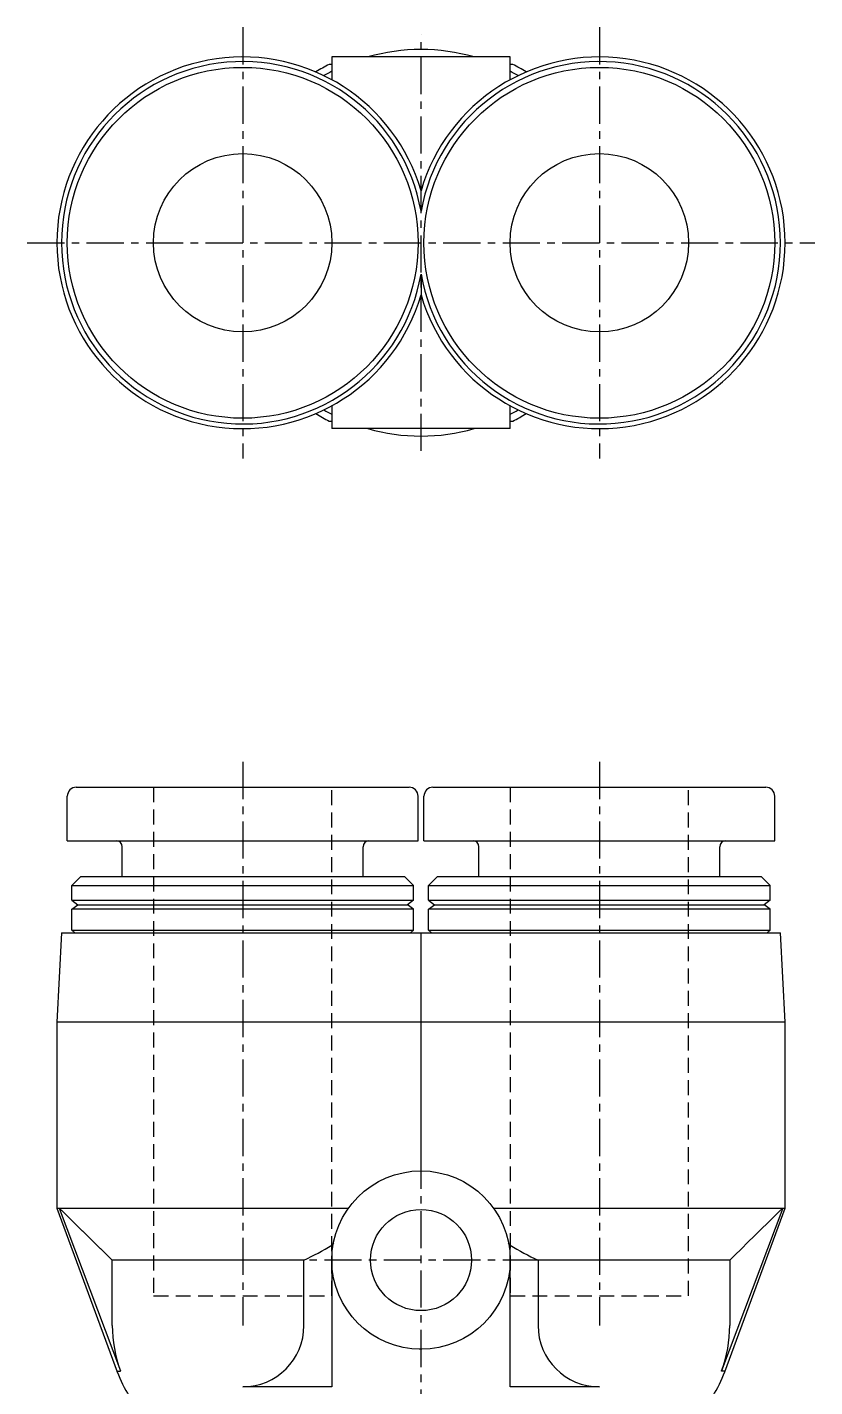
# Model space of a CAD drawing. Extents: x -4 to 101, y -20 to 69.
# Drawn here: x 22.92 to 49.42, y 23.42 to 69.14 of the extents above; entities that cross this region are included whole.
import ezdxf

# ---------------------------------------------------------------- set-up
doc = ezdxf.new("R2010")
doc.units = 0
doc.linetypes.add('CENTER', pattern=[2, 1.25, -0.25, 0.25, -0.25])
doc.linetypes.add('DASHED', pattern=[0.75, 0.5, -0.25])
doc.layers.get('0').update_dxf_attribs({"linetype": 'CONTINUOUS'})
doc.layers.add('CENTER', color=1, linetype='CENTER')

msp = doc.modelspace()

# ---------------------------------------------------------------- linework, layer by layer
at = {"color": 7, "linetype": 'CONTINUOUS'}
for p, q in [((39.169, 68.141), (33.169, 68.141)), ((33.169, 68.141), (33.169, 67.374)), ((39.169, 67.374), (39.169, 68.141)), ((33.169, 67.891), (33.076, 67.891)), ((39.261, 67.891), (39.169, 67.891)), ((36.169, 62.95), (36.169, 63.641)), ((36.169, 60.832), (36.169, 60.141)), ((33.169, 56.408), (33.169, 55.641)), ((39.169, 55.641), (39.169, 56.408)), ((33.076, 55.891), (33.169, 55.891)), ((39.169, 55.891), (39.261, 55.891)), ((39.169, 55.641), (33.169, 55.641)), ((24.569, 43.581), (35.769, 43.581)), ((36.569, 43.581), (47.769, 43.581)), ((24.269, 41.781), (24.269, 43.281)), ((36.069, 41.781), (36.069, 43.281)), ((36.269, 41.781), (36.269, 43.281)), ((48.069, 41.781), (48.069, 43.281)), ((24.269, 41.781), (36.069, 41.781)), ((36.269, 41.781), (48.069, 41.781)), ((26.119, 40.581), (26.119, 41.581)), ((34.219, 40.581), (34.219, 41.581)), ((38.119, 40.581), (38.119, 41.581)), ((46.219, 40.581), (46.219, 41.581)), ((24.419, 40.281), (24.719, 40.581)), ((24.419, 40.281), (35.919, 40.281)), ((24.419, 39.781), (24.419, 40.281)), ((24.719, 40.581), (35.619, 40.581)), ((35.919, 40.281), (35.619, 40.581)), ((35.919, 39.781), (35.919, 40.281)), ((36.419, 40.281), (36.719, 40.581)), ((36.419, 40.281), (47.919, 40.281)), ((36.419, 39.781), (36.419, 40.281)), ((36.719, 40.581), (47.619, 40.581)), ((47.919, 40.281), (47.619, 40.581)), ((47.919, 39.781), (47.919, 40.281)), ((24.419, 39.781), (35.919, 39.781)), ((24.419, 39.781), (24.619, 39.631)), ((35.919, 39.781), (35.719, 39.631)), ((36.419, 39.781), (47.919, 39.781)), ((36.419, 39.781), (36.619, 39.631)), ((47.919, 39.781), (47.719, 39.631)), ((24.419, 39.481), (24.619, 39.631)), ((35.919, 39.481), (24.419, 39.481)), ((24.419, 38.781), (24.419, 39.481)), ((24.619, 39.631), (35.719, 39.631)), ((35.919, 39.481), (35.719, 39.631)), ((35.919, 38.781), (35.919, 39.481)), ((36.419, 39.481), (36.619, 39.631)), ((47.919, 39.481), (36.419, 39.481)), ((36.419, 38.781), (36.419, 39.481)), ((36.619, 39.631), (47.719, 39.631)), ((47.919, 39.481), (47.719, 39.631)), ((47.919, 38.781), (47.919, 39.481)), ((24.076, 38.681), (23.919, 35.681)), ((24.076, 38.681), (48.262, 38.681)), ((24.419, 38.781), (35.919, 38.781)), ((24.519, 38.681), (24.419, 38.781)), ((35.819, 38.681), (35.919, 38.781)), ((36.169, 30.681), (36.169, 38.681)), ((36.419, 38.781), (47.919, 38.781)), ((36.519, 38.681), (36.419, 38.781)), ((47.819, 38.681), (47.919, 38.781)), ((48.419, 35.681), (48.262, 38.681)), ((48.419, 35.681), (23.919, 35.681)), ((23.919, 35.681), (23.919, 29.431)), ((48.419, 29.431), (48.419, 35.681)), ((23.919, 29.431), (25.946, 23.926)), ((23.919, 29.431), (33.732, 29.431)), ((23.999, 29.431), (26.056, 23.952)), ((38.605, 29.431), (48.419, 29.431)), ((48.338, 29.431), (46.281, 23.952)), ((46.392, 23.926), (48.419, 29.431)), ((33.222, 28.245), (33.169, 28.181)), ((33.169, 28.181), (33.169, 23.419)), ((39.169, 28.181), (39.115, 28.245)), ((39.169, 23.419), (39.169, 28.181)), ((25.781, 25.481), (25.781, 27.681)), ((32.23, 27.681), (25.781, 27.681)), ((32.23, 25.481), (32.23, 27.681)), ((40.107, 27.681), (40.107, 25.481)), ((46.556, 27.681), (40.107, 27.681)), ((46.556, 27.681), (46.556, 25.481)), ((33.169, 23.419), (30.169, 23.419)), ((42.169, 23.419), (39.169, 23.419))]:
    msp.add_line(p, q, dxfattribs=at)
at = {"color": 3, "linetype": 'DASHED'}
for p, q in [((27.169, 43.581), (27.169, 26.481)), ((33.169, 26.481), (33.169, 43.581)), ((39.169, 43.581), (39.169, 26.481)), ((45.169, 26.481), (45.169, 43.581)), ((39.169, 27.681), (39.168, 27.633)), ((27.169, 26.481), (33.169, 26.481)), ((39.169, 26.481), (45.169, 26.481))]:
    msp.add_line(p, q, dxfattribs=at)
at = {"color": 7}
for points in [[(23.999, 29.431, 0), (24.011, 29.42, 0), (24.022, 29.409, 0), (24.033, 29.398, 0), (24.044, 29.387, 0), (24.055, 29.376, 0), (24.066, 29.365, 0), (24.078, 29.354, 0), (24.089, 29.343, 0), (24.1, 29.332, 0), (24.111, 29.321, 0), (24.122, 29.31, 0), (24.133, 29.299, 0), (24.145, 29.288, 0), (24.156, 29.276, 0), (24.167, 29.265, 0), (24.178, 29.254, 0), (24.189, 29.243, 0), (24.201, 29.232, 0), (24.212, 29.221, 0), (24.223, 29.21, 0), (24.234, 29.199, 0), (24.245, 29.188, 0), (24.256, 29.177, 0), (24.268, 29.166, 0), (24.279, 29.155, 0), (24.29, 29.144, 0), (24.301, 29.133, 0), (24.312, 29.122, 0), (24.323, 29.111, 0), (24.335, 29.1, 0), (24.346, 29.089, 0), (24.357, 29.078, 0), (24.368, 29.067, 0), (24.38, 29.056, 0), (24.391, 29.045, 0), (24.402, 29.034, 0), (24.413, 29.023, 0), (24.424, 29.012, 0), (24.435, 29.001, 0), (24.447, 28.99, 0), (24.458, 28.979, 0), (24.469, 28.968, 0), (24.48, 28.957, 0), (24.491, 28.946, 0), (24.503, 28.935, 0), (24.514, 28.924, 0), (24.525, 28.913, 0), (24.536, 28.902, 0), (24.547, 28.891, 0), (24.558, 28.88, 0), (24.57, 28.869, 0), (24.581, 28.858, 0), (24.592, 28.846, 0), (24.603, 28.835, 0), (24.614, 28.824, 0), (24.626, 28.813, 0), (24.637, 28.802, 0), (24.648, 28.791, 0), (24.659, 28.78, 0), (24.671, 28.769, 0), (24.682, 28.758, 0), (24.693, 28.747, 0), (24.704, 28.736, 0), (24.715, 28.725, 0), (24.727, 28.714, 0), (24.738, 28.703, 0), (24.749, 28.692, 0), (24.76, 28.681, 0), (24.771, 28.67, 0), (24.782, 28.659, 0), (24.794, 28.648, 0), (24.805, 28.637, 0), (24.816, 28.626, 0), (24.827, 28.615, 0), (24.838, 28.604, 0), (24.85, 28.593, 0), (24.861, 28.582, 0), (24.872, 28.571, 0), (24.883, 28.56, 0), (24.895, 28.549, 0), (24.906, 28.538, 0), (24.917, 28.527, 0), (24.928, 28.516, 0), (24.939, 28.505, 0), (24.951, 28.494, 0), (24.962, 28.483, 0), (24.973, 28.472, 0), (24.984, 28.461, 0), (24.995, 28.45, 0), (25.007, 28.439, 0), (25.018, 28.428, 0), (25.029, 28.417, 0), (25.04, 28.406, 0), (25.052, 28.395, 0), (25.063, 28.384, 0), (25.074, 28.373, 0), (25.085, 28.362, 0), (25.096, 28.351, 0), (25.108, 28.34, 0), (25.119, 28.329, 0), (25.13, 28.318, 0), (25.141, 28.307, 0), (25.152, 28.296, 0), (25.164, 28.285, 0), (25.175, 28.274, 0), (25.186, 28.263, 0), (25.197, 28.252, 0), (25.209, 28.241, 0), (25.22, 28.23, 0), (25.231, 28.219, 0), (25.242, 28.208, 0), (25.253, 28.197, 0), (25.265, 28.186, 0), (25.276, 28.175, 0), (25.287, 28.164, 0), (25.298, 28.153, 0), (25.309, 28.142, 0), (25.321, 28.131, 0), (25.332, 28.12, 0), (25.343, 28.109, 0), (25.354, 28.098, 0), (25.366, 28.087, 0), (25.377, 28.076, 0), (25.388, 28.065, 0), (25.399, 28.054, 0), (25.411, 28.043, 0), (25.422, 28.032, 0), (25.433, 28.021, 0), (25.444, 28.01, 0), (25.456, 27.999, 0), (25.467, 27.988, 0), (25.478, 27.977, 0), (25.489, 27.966, 0), (25.5, 27.955, 0), (25.512, 27.945, 0), (25.523, 27.933, 0), (25.534, 27.922, 0), (25.545, 27.912, 0), (25.557, 27.901, 0), (25.568, 27.89, 0), (25.579, 27.879, 0), (25.59, 27.868, 0), (25.602, 27.857, 0), (25.613, 27.846, 0), (25.624, 27.835, 0), (25.635, 27.824, 0), (25.646, 27.813, 0), (25.658, 27.802, 0), (25.669, 27.791, 0), (25.68, 27.78, 0), (25.691, 27.769, 0), (25.703, 27.758, 0), (25.714, 27.747, 0), (25.725, 27.736, 0), (25.736, 27.725, 0), (25.748, 27.714, 0), (25.759, 27.703, 0), (25.77, 27.692, 0), (25.781, 27.681, 0)], [(25.946, 23.926, 0), (25.946, 23.926, 0), (25.946, 23.927, 0), (25.946, 23.927, 0), (25.946, 23.927, 0), (25.945, 23.927, 0), (25.945, 23.928, 0), (25.945, 23.928, 0), (25.945, 23.928, 0), (25.945, 23.929, 0), (25.945, 23.929, 0), (25.945, 23.929, 0), (25.945, 23.93, 0), (25.945, 23.93, 0), (25.945, 23.93, 0), (25.945, 23.931, 0), (25.945, 23.931, 0), (25.945, 23.931, 0), (25.945, 23.932, 0), (25.945, 23.932, 0), (25.945, 23.932, 0), (25.945, 23.933, 0), (25.945, 23.933, 0), (25.945, 23.933, 0), (25.945, 23.934, 0), (25.945, 23.934, 0), (25.946, 23.934, 0), (25.946, 23.935, 0), (25.946, 23.935, 0), (25.946, 23.935, 0), (25.946, 23.936, 0), (25.946, 23.936, 0), (25.946, 23.936, 0), (25.947, 23.936, 0), (25.947, 23.937, 0), (25.947, 23.937, 0), (25.947, 23.937, 0), (25.947, 23.937, 0), (25.947, 23.938, 0), (25.948, 23.938, 0), (25.948, 23.938, 0), (25.948, 23.938, 0), (25.948, 23.939, 0), (25.948, 23.939, 0), (25.949, 23.939, 0), (25.949, 23.939, 0), (25.949, 23.939, 0), (25.95, 23.94, 0), (25.95, 23.94, 0), (25.95, 23.94, 0), (25.95, 23.94, 0), (25.951, 23.94, 0), (25.951, 23.941, 0), (25.951, 23.941, 0), (25.951, 23.941, 0), (25.952, 23.941, 0), (25.952, 23.941, 0), (25.952, 23.941, 0), (25.953, 23.942, 0), (25.953, 23.942, 0), (25.953, 23.942, 0), (25.953, 23.942, 0), (25.954, 23.942, 0), (25.954, 23.942, 0), (25.954, 23.942, 0), (25.955, 23.942, 0), (25.955, 23.942, 0), (25.955, 23.943, 0), (25.956, 23.943, 0), (25.956, 23.943, 0), (25.956, 23.943, 0), (25.956, 23.943, 0), (25.957, 23.943, 0), (25.957, 23.943, 0), (25.957, 23.943, 0), (25.958, 23.944, 0), (25.958, 23.944, 0), (25.958, 23.944, 0), (25.959, 23.944, 0), (25.959, 23.944, 0), (25.959, 23.944, 0), (25.96, 23.944, 0), (25.96, 23.944, 0), (25.96, 23.944, 0), (25.961, 23.944, 0), (25.961, 23.944, 0), (25.961, 23.944, 0), (25.962, 23.945, 0), (25.962, 23.945, 0), (25.962, 23.945, 0), (25.962, 23.945, 0), (25.963, 23.945, 0), (25.963, 23.945, 0), (25.963, 23.945, 0), (25.964, 23.945, 0), (25.964, 23.945, 0), (25.964, 23.945, 0), (25.965, 23.945, 0), (25.965, 23.945, 0), (25.965, 23.945, 0), (25.966, 23.945, 0), (25.966, 23.945, 0), (25.966, 23.945, 0), (25.967, 23.945, 0), (25.967, 23.945, 0), (25.967, 23.945, 0), (25.968, 23.946, 0), (25.968, 23.946, 0), (25.968, 23.946, 0), (25.968, 23.946, 0), (25.969, 23.946, 0), (25.969, 23.946, 0), (25.969, 23.946, 0), (25.97, 23.946, 0), (25.97, 23.946, 0), (25.97, 23.946, 0), (25.971, 23.946, 0), (25.971, 23.946, 0), (25.971, 23.946, 0), (25.972, 23.946, 0), (25.972, 23.946, 0), (25.972, 23.946, 0), (25.973, 23.946, 0), (25.973, 23.946, 0), (25.973, 23.946, 0), (25.974, 23.946, 0), (25.974, 23.946, 0), (25.974, 23.946, 0), (25.975, 23.946, 0), (25.975, 23.946, 0), (25.975, 23.947, 0), (25.976, 23.947, 0), (25.976, 23.947, 0), (25.976, 23.947, 0), (25.977, 23.947, 0), (25.977, 23.947, 0), (25.977, 23.947, 0), (25.977, 23.947, 0), (25.978, 23.947, 0), (25.978, 23.947, 0), (25.978, 23.947, 0), (25.979, 23.947, 0), (25.979, 23.947, 0), (25.979, 23.947, 0), (25.98, 23.947, 0), (25.98, 23.947, 0), (25.98, 23.947, 0), (25.981, 23.947, 0), (25.981, 23.947, 0), (25.981, 23.947, 0), (25.982, 23.947, 0), (25.982, 23.947, 0), (25.982, 23.947, 0), (25.983, 23.947, 0), (25.983, 23.947, 0), (25.983, 23.947, 0), (25.984, 23.947, 0), (25.984, 23.947, 0), (25.984, 23.947, 0), (25.985, 23.947, 0), (25.985, 23.947, 0), (25.985, 23.947, 0), (25.985, 23.947, 0), (25.986, 23.947, 0), (25.986, 23.947, 0), (25.986, 23.947, 0), (25.987, 23.947, 0), (25.987, 23.947, 0), (25.987, 23.947, 0), (25.988, 23.947, 0), (25.988, 23.947, 0), (25.988, 23.947, 0), (25.989, 23.947, 0), (25.989, 23.947, 0), (25.989, 23.947, 0), (25.99, 23.947, 0), (25.99, 23.947, 0), (25.99, 23.947, 0), (25.991, 23.947, 0), (25.991, 23.947, 0), (25.991, 23.947, 0), (25.992, 23.947, 0), (25.992, 23.947, 0), (25.992, 23.947, 0), (25.993, 23.947, 0), (25.993, 23.947, 0), (25.993, 23.947, 0), (25.994, 23.947, 0), (25.994, 23.947, 0), (25.994, 23.947, 0), (25.994, 23.947, 0), (25.995, 23.947, 0), (25.995, 23.947, 0), (25.995, 23.947, 0), (25.996, 23.947, 0), (25.996, 23.947, 0), (25.996, 23.947, 0), (25.997, 23.947, 0), (25.997, 23.947, 0), (25.997, 23.947, 0), (25.998, 23.947, 0), (25.998, 23.947, 0), (25.998, 23.947, 0), (25.999, 23.947, 0), (25.999, 23.947, 0), (25.999, 23.947, 0), (26, 23.947, 0), (26, 23.947, 0), (26, 23.947, 0), (26.001, 23.947, 0), (26.001, 23.947, 0), (26.001, 23.947, 0), (26.002, 23.947, 0), (26.002, 23.947, 0), (26.002, 23.947, 0), (26.003, 23.947, 0), (26.003, 23.947, 0), (26.003, 23.947, 0), (26.003, 23.947, 0), (26.004, 23.947, 0), (26.004, 23.947, 0), (26.005, 23.947, 0), (26.005, 23.947, 0), (26.005, 23.947, 0), (26.006, 23.947, 0), (26.006, 23.947, 0), (26.006, 23.947, 0), (26.006, 23.947, 0), (26.007, 23.947, 0), (26.007, 23.947, 0), (26.007, 23.947, 0), (26.008, 23.947, 0), (26.008, 23.947, 0), (26.008, 23.947, 0), (26.009, 23.947, 0), (26.009, 23.947, 0), (26.009, 23.947, 0), (26.01, 23.947, 0), (26.01, 23.948, 0), (26.01, 23.948, 0), (26.011, 23.948, 0), (26.011, 23.948, 0), (26.011, 23.948, 0), (26.012, 23.948, 0), (26.012, 23.948, 0), (26.012, 23.948, 0), (26.013, 23.948, 0), (26.013, 23.948, 0), (26.013, 23.948, 0), (26.014, 23.948, 0), (26.014, 23.948, 0), (26.014, 23.948, 0), (26.015, 23.948, 0), (26.015, 23.948, 0), (26.015, 23.948, 0), (26.015, 23.948, 0), (26.016, 23.948, 0), (26.016, 23.948, 0), (26.016, 23.948, 0), (26.017, 23.948, 0), (26.017, 23.948, 0), (26.017, 23.948, 0), (26.018, 23.948, 0), (26.018, 23.948, 0), (26.018, 23.948, 0), (26.019, 23.948, 0), (26.019, 23.948, 0), (26.019, 23.948, 0), (26.02, 23.948, 0), (26.02, 23.948, 0), (26.02, 23.948, 0), (26.021, 23.948, 0), (26.021, 23.948, 0), (26.021, 23.948, 0), (26.022, 23.948, 0), (26.022, 23.948, 0), (26.022, 23.948, 0), (26.023, 23.948, 0), (26.023, 23.948, 0), (26.023, 23.948, 0), (26.023, 23.948, 0), (26.024, 23.948, 0), (26.024, 23.948, 0), (26.024, 23.948, 0), (26.025, 23.948, 0), (26.025, 23.948, 0), (26.026, 23.948, 0), (26.026, 23.948, 0), (26.026, 23.948, 0), (26.026, 23.948, 0), (26.027, 23.948, 0), (26.027, 23.948, 0), (26.027, 23.948, 0), (26.028, 23.948, 0), (26.028, 23.948, 0), (26.028, 23.948, 0), (26.029, 23.948, 0), (26.029, 23.948, 0), (26.029, 23.948, 0), (26.03, 23.948, 0), (26.03, 23.948, 0), (26.03, 23.948, 0), (26.031, 23.948, 0), (26.031, 23.948, 0), (26.031, 23.948, 0), (26.032, 23.948, 0), (26.032, 23.948, 0), (26.032, 23.948, 0), (26.032, 23.948, 0), (26.033, 23.948, 0), (26.033, 23.948, 0), (26.034, 23.948, 0), (26.034, 23.948, 0), (26.034, 23.948, 0), (26.035, 23.948, 0), (26.035, 23.948, 0), (26.035, 23.948, 0), (26.035, 23.948, 0), (26.036, 23.948, 0), (26.036, 23.948, 0), (26.036, 23.948, 0), (26.037, 23.949, 0), (26.037, 23.949, 0), (26.037, 23.949, 0), (26.038, 23.949, 0), (26.038, 23.949, 0), (26.038, 23.949, 0), (26.039, 23.949, 0), (26.039, 23.949, 0), (26.039, 23.949, 0), (26.04, 23.949, 0), (26.04, 23.949, 0), (26.04, 23.949, 0), (26.041, 23.949, 0), (26.041, 23.949, 0), (26.041, 23.949, 0), (26.041, 23.949, 0), (26.042, 23.949, 0), (26.042, 23.949, 0), (26.043, 23.949, 0), (26.043, 23.949, 0), (26.043, 23.949, 0), (26.043, 23.949, 0), (26.044, 23.949, 0), (26.044, 23.95, 0), (26.044, 23.95, 0), (26.045, 23.95, 0), (26.045, 23.95, 0), (26.045, 23.95, 0), (26.046, 23.95, 0), (26.046, 23.95, 0), (26.046, 23.95, 0), (26.047, 23.95, 0), (26.047, 23.95, 0), (26.047, 23.95, 0), (26.048, 23.95, 0), (26.048, 23.95, 0), (26.048, 23.95, 0), (26.049, 23.95, 0), (26.049, 23.95, 0), (26.049, 23.95, 0), (26.049, 23.95, 0), (26.05, 23.95, 0), (26.05, 23.951, 0), (26.05, 23.951, 0), (26.051, 23.951, 0), (26.051, 23.951, 0), (26.051, 23.951, 0), (26.052, 23.951, 0), (26.052, 23.951, 0), (26.052, 23.951, 0), (26.053, 23.951, 0), (26.053, 23.951, 0), (26.053, 23.951, 0), (26.054, 23.951, 0), (26.054, 23.951, 0), (26.054, 23.951, 0), (26.055, 23.951, 0), (26.055, 23.951, 0), (26.055, 23.951, 0), (26.055, 23.952, 0), (26.056, 23.952, 0), (26.056, 23.952, 0), (26.056, 23.952, 0)], [(46.392, 23.926, 0), (46.392, 23.926, 0), (46.392, 23.927, 0), (46.392, 23.927, 0), (46.392, 23.927, 0), (46.392, 23.927, 0), (46.392, 23.928, 0), (46.392, 23.928, 0), (46.392, 23.928, 0), (46.392, 23.929, 0), (46.392, 23.929, 0), (46.392, 23.929, 0), (46.392, 23.93, 0), (46.392, 23.93, 0), (46.392, 23.93, 0), (46.392, 23.931, 0), (46.392, 23.931, 0), (46.392, 23.931, 0), (46.392, 23.932, 0), (46.392, 23.932, 0), (46.392, 23.932, 0), (46.392, 23.933, 0), (46.392, 23.933, 0), (46.392, 23.933, 0), (46.392, 23.934, 0), (46.392, 23.934, 0), (46.392, 23.934, 0), (46.392, 23.935, 0), (46.392, 23.935, 0), (46.392, 23.935, 0), (46.392, 23.936, 0), (46.391, 23.936, 0), (46.391, 23.936, 0), (46.391, 23.936, 0), (46.391, 23.937, 0), (46.391, 23.937, 0), (46.391, 23.937, 0), (46.39, 23.937, 0), (46.39, 23.938, 0), (46.39, 23.938, 0), (46.39, 23.938, 0), (46.389, 23.938, 0), (46.389, 23.939, 0), (46.389, 23.939, 0), (46.389, 23.939, 0), (46.389, 23.939, 0), (46.388, 23.939, 0), (46.388, 23.94, 0), (46.388, 23.94, 0), (46.388, 23.94, 0), (46.387, 23.94, 0), (46.387, 23.94, 0), (46.387, 23.941, 0), (46.386, 23.941, 0), (46.386, 23.941, 0), (46.386, 23.941, 0), (46.386, 23.941, 0), (46.385, 23.941, 0), (46.385, 23.942, 0), (46.385, 23.942, 0), (46.384, 23.942, 0), (46.384, 23.942, 0), (46.384, 23.942, 0), (46.383, 23.942, 0), (46.383, 23.942, 0), (46.383, 23.942, 0), (46.383, 23.942, 0), (46.382, 23.943, 0), (46.382, 23.943, 0), (46.382, 23.943, 0), (46.381, 23.943, 0), (46.381, 23.943, 0), (46.381, 23.943, 0), (46.38, 23.943, 0), (46.38, 23.943, 0), (46.38, 23.944, 0), (46.38, 23.944, 0), (46.379, 23.944, 0), (46.379, 23.944, 0), (46.379, 23.944, 0), (46.378, 23.944, 0), (46.378, 23.944, 0), (46.378, 23.944, 0), (46.377, 23.944, 0), (46.377, 23.944, 0), (46.377, 23.944, 0), (46.376, 23.944, 0), (46.376, 23.945, 0), (46.376, 23.945, 0), (46.375, 23.945, 0), (46.375, 23.945, 0), (46.375, 23.945, 0), (46.374, 23.945, 0), (46.374, 23.945, 0), (46.374, 23.945, 0), (46.373, 23.945, 0), (46.373, 23.945, 0), (46.373, 23.945, 0), (46.373, 23.945, 0), (46.372, 23.945, 0), (46.372, 23.945, 0), (46.372, 23.945, 0), (46.371, 23.945, 0), (46.371, 23.945, 0), (46.371, 23.945, 0), (46.37, 23.945, 0), (46.37, 23.946, 0), (46.37, 23.946, 0), (46.369, 23.946, 0), (46.369, 23.946, 0), (46.369, 23.946, 0), (46.368, 23.946, 0), (46.368, 23.946, 0), (46.368, 23.946, 0), (46.367, 23.946, 0), (46.367, 23.946, 0), (46.367, 23.946, 0), (46.367, 23.946, 0), (46.366, 23.946, 0), (46.366, 23.946, 0), (46.365, 23.946, 0), (46.365, 23.946, 0), (46.365, 23.946, 0), (46.365, 23.946, 0), (46.364, 23.946, 0), (46.364, 23.946, 0), (46.364, 23.946, 0), (46.363, 23.946, 0), (46.363, 23.946, 0), (46.363, 23.946, 0), (46.362, 23.947, 0), (46.362, 23.947, 0), (46.362, 23.947, 0), (46.361, 23.947, 0), (46.361, 23.947, 0), (46.361, 23.947, 0), (46.36, 23.947, 0), (46.36, 23.947, 0), (46.36, 23.947, 0), (46.359, 23.947, 0), (46.359, 23.947, 0), (46.359, 23.947, 0), (46.358, 23.947, 0), (46.358, 23.947, 0), (46.358, 23.947, 0), (46.358, 23.947, 0), (46.357, 23.947, 0), (46.357, 23.947, 0), (46.356, 23.947, 0), (46.356, 23.947, 0), (46.356, 23.947, 0), (46.356, 23.947, 0), (46.355, 23.947, 0), (46.355, 23.947, 0), (46.355, 23.947, 0), (46.354, 23.947, 0), (46.354, 23.947, 0), (46.354, 23.947, 0), (46.353, 23.947, 0), (46.353, 23.947, 0), (46.353, 23.947, 0), (46.352, 23.947, 0), (46.352, 23.947, 0), (46.352, 23.947, 0), (46.351, 23.947, 0), (46.351, 23.947, 0), (46.351, 23.947, 0), (46.35, 23.947, 0), (46.35, 23.947, 0), (46.35, 23.947, 0), (46.349, 23.947, 0), (46.349, 23.947, 0), (46.349, 23.947, 0), (46.349, 23.947, 0), (46.348, 23.947, 0), (46.348, 23.947, 0), (46.347, 23.947, 0), (46.347, 23.947, 0), (46.347, 23.947, 0), (46.347, 23.947, 0), (46.346, 23.947, 0), (46.346, 23.947, 0), (46.346, 23.947, 0), (46.345, 23.947, 0), (46.345, 23.947, 0), (46.345, 23.947, 0), (46.344, 23.947, 0), (46.344, 23.947, 0), (46.344, 23.947, 0), (46.343, 23.947, 0), (46.343, 23.947, 0), (46.343, 23.947, 0), (46.342, 23.947, 0), (46.342, 23.947, 0), (46.342, 23.947, 0), (46.341, 23.947, 0), (46.341, 23.947, 0), (46.341, 23.947, 0), (46.34, 23.947, 0), (46.34, 23.947, 0), (46.34, 23.947, 0), (46.34, 23.947, 0), (46.339, 23.947, 0), (46.339, 23.947, 0), (46.339, 23.947, 0), (46.338, 23.947, 0), (46.338, 23.947, 0), (46.338, 23.947, 0), (46.337, 23.947, 0), (46.337, 23.947, 0), (46.337, 23.947, 0), (46.336, 23.947, 0), (46.336, 23.947, 0), (46.336, 23.947, 0), (46.335, 23.947, 0), (46.335, 23.947, 0), (46.335, 23.947, 0), (46.334, 23.947, 0), (46.334, 23.947, 0), (46.334, 23.947, 0), (46.333, 23.947, 0), (46.333, 23.947, 0), (46.333, 23.947, 0), (46.332, 23.947, 0), (46.332, 23.947, 0), (46.332, 23.947, 0), (46.331, 23.947, 0), (46.331, 23.947, 0), (46.331, 23.947, 0), (46.331, 23.947, 0), (46.33, 23.947, 0), (46.33, 23.947, 0), (46.33, 23.947, 0), (46.329, 23.947, 0), (46.329, 23.947, 0), (46.328, 23.947, 0), (46.328, 23.947, 0), (46.328, 23.947, 0), (46.328, 23.948, 0), (46.327, 23.948, 0), (46.327, 23.948, 0), (46.327, 23.948, 0), (46.326, 23.948, 0), (46.326, 23.948, 0), (46.326, 23.948, 0), (46.325, 23.948, 0), (46.325, 23.948, 0), (46.325, 23.948, 0), (46.324, 23.948, 0), (46.324, 23.948, 0), (46.324, 23.948, 0), (46.323, 23.948, 0), (46.323, 23.948, 0), (46.323, 23.948, 0), (46.322, 23.948, 0), (46.322, 23.948, 0), (46.322, 23.948, 0), (46.321, 23.948, 0), (46.321, 23.948, 0), (46.321, 23.948, 0), (46.321, 23.948, 0), (46.32, 23.948, 0), (46.32, 23.948, 0), (46.319, 23.948, 0), (46.319, 23.948, 0), (46.319, 23.948, 0), (46.319, 23.948, 0), (46.318, 23.948, 0), (46.318, 23.948, 0), (46.318, 23.948, 0), (46.317, 23.948, 0), (46.317, 23.948, 0), (46.317, 23.948, 0), (46.316, 23.948, 0), (46.316, 23.948, 0), (46.316, 23.948, 0), (46.315, 23.948, 0), (46.315, 23.948, 0), (46.315, 23.948, 0), (46.314, 23.948, 0), (46.314, 23.948, 0), (46.314, 23.948, 0), (46.313, 23.948, 0), (46.313, 23.948, 0), (46.313, 23.948, 0), (46.312, 23.948, 0), (46.312, 23.948, 0), (46.312, 23.948, 0), (46.311, 23.948, 0), (46.311, 23.948, 0), (46.311, 23.948, 0), (46.31, 23.948, 0), (46.31, 23.948, 0), (46.31, 23.948, 0), (46.309, 23.948, 0), (46.309, 23.948, 0), (46.309, 23.948, 0), (46.309, 23.948, 0), (46.308, 23.948, 0), (46.308, 23.948, 0), (46.308, 23.948, 0), (46.307, 23.948, 0), (46.307, 23.948, 0), (46.307, 23.948, 0), (46.306, 23.948, 0), (46.306, 23.948, 0), (46.306, 23.948, 0), (46.305, 23.948, 0), (46.305, 23.948, 0), (46.305, 23.948, 0), (46.304, 23.948, 0), (46.304, 23.948, 0), (46.304, 23.948, 0), (46.303, 23.948, 0), (46.303, 23.948, 0), (46.303, 23.948, 0), (46.302, 23.948, 0), (46.302, 23.948, 0), (46.302, 23.948, 0), (46.301, 23.948, 0), (46.301, 23.948, 0), (46.301, 23.949, 0), (46.3, 23.949, 0), (46.3, 23.949, 0), (46.3, 23.949, 0), (46.3, 23.949, 0), (46.299, 23.949, 0), (46.299, 23.949, 0), (46.299, 23.949, 0), (46.298, 23.949, 0), (46.298, 23.949, 0), (46.298, 23.949, 0), (46.297, 23.949, 0), (46.297, 23.949, 0), (46.297, 23.949, 0), (46.296, 23.949, 0), (46.296, 23.949, 0), (46.296, 23.949, 0), (46.295, 23.949, 0), (46.295, 23.949, 0), (46.295, 23.949, 0), (46.294, 23.949, 0), (46.294, 23.949, 0), (46.294, 23.949, 0), (46.294, 23.95, 0), (46.293, 23.95, 0), (46.293, 23.95, 0), (46.292, 23.95, 0), (46.292, 23.95, 0), (46.292, 23.95, 0), (46.292, 23.95, 0), (46.291, 23.95, 0), (46.291, 23.95, 0), (46.291, 23.95, 0), (46.29, 23.95, 0), (46.29, 23.95, 0), (46.29, 23.95, 0), (46.289, 23.95, 0), (46.289, 23.95, 0), (46.289, 23.95, 0), (46.288, 23.95, 0), (46.288, 23.95, 0), (46.288, 23.95, 0), (46.287, 23.951, 0), (46.287, 23.951, 0), (46.287, 23.951, 0), (46.286, 23.951, 0), (46.286, 23.951, 0), (46.286, 23.951, 0), (46.285, 23.951, 0), (46.285, 23.951, 0), (46.285, 23.951, 0), (46.285, 23.951, 0), (46.284, 23.951, 0), (46.284, 23.951, 0), (46.284, 23.951, 0), (46.283, 23.951, 0), (46.283, 23.951, 0), (46.283, 23.951, 0), (46.282, 23.951, 0), (46.282, 23.952, 0), (46.282, 23.952, 0), (46.281, 23.952, 0), (46.281, 23.952, 0)]]:
    msp.add_polyline3d(points, dxfattribs=at)
at = {"color": 3}
for points in [[(33.171, 27.569, 0), (33.171, 27.57, 0), (33.171, 27.571, 0), (33.171, 27.572, 0), (33.171, 27.572, 0), (33.171, 27.573, 0), (33.171, 27.574, 0), (33.171, 27.574, 0), (33.171, 27.575, 0), (33.171, 27.576, 0), (33.171, 27.576, 0), (33.171, 27.577, 0), (33.17, 27.578, 0), (33.17, 27.578, 0), (33.17, 27.579, 0), (33.17, 27.58, 0), (33.17, 27.581, 0), (33.17, 27.581, 0), (33.17, 27.582, 0), (33.17, 27.583, 0), (33.17, 27.583, 0), (33.17, 27.584, 0), (33.17, 27.585, 0), (33.17, 27.585, 0), (33.17, 27.586, 0), (33.17, 27.587, 0), (33.17, 27.588, 0), (33.17, 27.588, 0), (33.17, 27.589, 0), (33.17, 27.59, 0), (33.17, 27.59, 0), (33.17, 27.591, 0), (33.17, 27.592, 0), (33.17, 27.593, 0), (33.17, 27.593, 0), (33.17, 27.594, 0), (33.17, 27.595, 0), (33.17, 27.595, 0), (33.17, 27.596, 0), (33.17, 27.597, 0), (33.17, 27.597, 0), (33.17, 27.598, 0), (33.17, 27.599, 0), (33.17, 27.6, 0), (33.17, 27.6, 0), (33.17, 27.601, 0), (33.17, 27.602, 0), (33.17, 27.602, 0), (33.17, 27.603, 0), (33.17, 27.604, 0), (33.17, 27.605, 0), (33.17, 27.605, 0), (33.17, 27.606, 0), (33.17, 27.607, 0), (33.17, 27.607, 0), (33.17, 27.608, 0), (33.17, 27.609, 0), (33.17, 27.609, 0), (33.17, 27.61, 0), (33.17, 27.611, 0), (33.17, 27.611, 0), (33.17, 27.612, 0), (33.169, 27.613, 0), (33.169, 27.614, 0), (33.169, 27.614, 0), (33.169, 27.615, 0), (33.169, 27.616, 0), (33.169, 27.616, 0), (33.169, 27.617, 0), (33.169, 27.618, 0), (33.169, 27.619, 0), (33.169, 27.619, 0), (33.169, 27.62, 0), (33.169, 27.621, 0), (33.169, 27.621, 0), (33.169, 27.622, 0), (33.169, 27.623, 0), (33.169, 27.623, 0), (33.169, 27.624, 0), (33.169, 27.625, 0), (33.169, 27.625, 0), (33.169, 27.626, 0), (33.169, 27.627, 0), (33.169, 27.628, 0), (33.169, 27.628, 0), (33.169, 27.629, 0), (33.169, 27.63, 0), (33.169, 27.63, 0), (33.169, 27.631, 0), (33.169, 27.632, 0), (33.169, 27.633, 0), (33.169, 27.633, 0), (33.169, 27.634, 0), (33.169, 27.635, 0), (33.169, 27.635, 0), (33.169, 27.636, 0), (33.169, 27.637, 0), (33.169, 27.637, 0), (33.169, 27.638, 0), (33.169, 27.639, 0), (33.169, 27.64, 0), (33.169, 27.64, 0), (33.169, 27.641, 0), (33.169, 27.642, 0), (33.169, 27.642, 0), (33.169, 27.643, 0), (33.169, 27.644, 0), (33.169, 27.645, 0), (33.169, 27.645, 0), (33.169, 27.646, 0), (33.169, 27.647, 0), (33.169, 27.647, 0), (33.169, 27.648, 0), (33.169, 27.649, 0), (33.169, 27.649, 0), (33.169, 27.65, 0), (33.169, 27.651, 0), (33.169, 27.651, 0), (33.169, 27.652, 0), (33.169, 27.653, 0), (33.169, 27.654, 0), (33.169, 27.654, 0), (33.169, 27.655, 0), (33.169, 27.656, 0), (33.169, 27.656, 0), (33.169, 27.657, 0), (33.169, 27.658, 0), (33.169, 27.659, 0), (33.169, 27.659, 0), (33.169, 27.66, 0), (33.169, 27.661, 0), (33.169, 27.661, 0), (33.169, 27.662, 0), (33.169, 27.663, 0), (33.169, 27.663, 0), (33.169, 27.664, 0), (33.169, 27.665, 0), (33.169, 27.666, 0), (33.169, 27.666, 0), (33.169, 27.667, 0), (33.169, 27.668, 0), (33.169, 27.668, 0), (33.169, 27.669, 0), (33.169, 27.67, 0), (33.169, 27.671, 0), (33.169, 27.671, 0), (33.169, 27.672, 0), (33.169, 27.673, 0), (33.169, 27.673, 0), (33.169, 27.674, 0), (33.169, 27.675, 0), (33.169, 27.675, 0), (33.169, 27.676, 0), (33.169, 27.677, 0), (33.169, 27.677, 0), (33.169, 27.678, 0), (33.169, 27.679, 0), (33.169, 27.68, 0), (33.169, 27.68, 0), (33.169, 27.681, 0)], [(36.192, 24.681, 0), (36.191, 24.681, 0), (36.191, 24.681, 0), (36.19, 24.681, 0), (36.19, 24.681, 0), (36.189, 24.681, 0), (36.189, 24.681, 0), (36.188, 24.681, 0), (36.188, 24.681, 0), (36.187, 24.681, 0), (36.187, 24.681, 0), (36.186, 24.681, 0), (36.185, 24.681, 0), (36.185, 24.681, 0), (36.184, 24.681, 0), (36.184, 24.681, 0), (36.183, 24.681, 0), (36.183, 24.681, 0), (36.182, 24.681, 0), (36.182, 24.681, 0), (36.181, 24.681, 0), (36.181, 24.681, 0), (36.18, 24.681, 0), (36.18, 24.681, 0), (36.179, 24.681, 0), (36.179, 24.681, 0), (36.178, 24.681, 0), (36.178, 24.681, 0), (36.177, 24.681, 0), (36.176, 24.681, 0), (36.176, 24.681, 0), (36.175, 24.681, 0), (36.175, 24.681, 0), (36.174, 24.681, 0), (36.174, 24.681, 0), (36.173, 24.681, 0), (36.173, 24.681, 0), (36.172, 24.681, 0), (36.172, 24.681, 0), (36.171, 24.681, 0), (36.171, 24.681, 0), (36.17, 24.681, 0), (36.17, 24.681, 0), (36.169, 24.681, 0), (36.169, 24.681, 0), (36.168, 24.681, 0), (36.167, 24.681, 0), (36.167, 24.681, 0), (36.166, 24.681, 0), (36.166, 24.681, 0), (36.165, 24.681, 0), (36.165, 24.681, 0), (36.164, 24.681, 0), (36.164, 24.681, 0), (36.163, 24.681, 0), (36.163, 24.681, 0), (36.162, 24.681, 0), (36.162, 24.681, 0), (36.161, 24.681, 0), (36.161, 24.681, 0), (36.16, 24.681, 0), (36.16, 24.681, 0), (36.159, 24.681, 0), (36.158, 24.681, 0), (36.158, 24.681, 0), (36.157, 24.681, 0), (36.157, 24.681, 0), (36.156, 24.681, 0), (36.156, 24.681, 0), (36.155, 24.681, 0), (36.155, 24.681, 0), (36.154, 24.681, 0), (36.154, 24.681, 0), (36.153, 24.681, 0), (36.153, 24.681, 0), (36.152, 24.681, 0), (36.152, 24.681, 0), (36.151, 24.681, 0), (36.151, 24.681, 0), (36.15, 24.681, 0), (36.149, 24.681, 0), (36.149, 24.681, 0), (36.148, 24.681, 0), (36.148, 24.681, 0), (36.147, 24.681, 0), (36.147, 24.681, 0), (36.146, 24.681, 0), (36.146, 24.681, 0), (36.145, 24.681, 0), (36.145, 24.681, 0), (36.144, 24.681, 0), (36.144, 24.681, 0), (36.143, 24.681, 0), (36.142, 24.681, 0), (36.142, 24.681, 0), (36.142, 24.681, 0), (36.141, 24.681, 0), (36.14, 24.681, 0), (36.14, 24.681, 0), (36.139, 24.681, 0), (36.139, 24.681, 0), (36.138, 24.681, 0), (36.138, 24.681, 0), (36.137, 24.681, 0), (36.137, 24.681, 0), (36.136, 24.681, 0), (36.136, 24.681, 0), (36.135, 24.681, 0), (36.135, 24.681, 0), (36.134, 24.681, 0), (36.133, 24.681, 0), (36.133, 24.681, 0), (36.133, 24.681, 0), (36.132, 24.681, 0), (36.131, 24.681, 0), (36.131, 24.681, 0), (36.13, 24.681, 0), (36.13, 24.681, 0), (36.129, 24.681, 0), (36.129, 24.681, 0), (36.128, 24.681, 0), (36.128, 24.681, 0), (36.127, 24.681, 0), (36.127, 24.681, 0), (36.126, 24.681, 0), (36.126, 24.681, 0), (36.125, 24.681, 0), (36.124, 24.681, 0), (36.124, 24.681, 0), (36.123, 24.681, 0), (36.123, 24.681, 0), (36.122, 24.681, 0), (36.122, 24.681, 0), (36.121, 24.681, 0), (36.121, 24.681, 0), (36.12, 24.681, 0), (36.12, 24.681, 0), (36.119, 24.681, 0), (36.119, 24.681, 0), (36.118, 24.681, 0), (36.118, 24.681, 0), (36.117, 24.681, 0), (36.117, 24.681, 0), (36.116, 24.681, 0), (36.115, 24.681, 0), (36.115, 24.681, 0), (36.114, 24.681, 0), (36.114, 24.681, 0), (36.113, 24.681, 0), (36.113, 24.681, 0), (36.112, 24.681, 0), (36.112, 24.681, 0), (36.111, 24.682, 0), (36.111, 24.682, 0), (36.11, 24.682, 0), (36.11, 24.682, 0), (36.109, 24.682, 0), (36.109, 24.682, 0), (36.108, 24.682, 0), (36.108, 24.682, 0)]]:
    msp.add_polyline3d(points, dxfattribs=at)
at = {"color": 7, "linetype": 'CONTINUOUS'}
for centre, radius in [((30.169, 61.891), 5.9), ((42.169, 61.891), 5.9), ((30.169, 61.891), 3), ((42.169, 61.891), 3), ((36.169, 27.681), 3), ((36.169, 27.681), 1.7)]:
    msp.add_circle(centre, radius, dxfattribs=at)
for centre, radius, start, end in [((30.169, 61.891), 6.25, 16.2602, 343.7398), ((36.169, 61.891), 6.5, 74.0576, 105.9424), ((42.169, 61.891), 6.25, 196.2602, 163.7398), ((30.169, 61.891), 6.093, 10.0116, 349.9884), ((36.169, 61.891), 6.75, 117.266, 121.6475), ((42.169, 61.891), 6.093, 190.0116, 169.9884), ((36.169, 61.891), 6.75, 58.3525, 62.734), ((36.169, 61.891), 6.5, 117.4864, 120.1592), ((36.169, 61.891), 6.5, 59.8408, 62.5136), ((36.169, 61.891), 6.5, 239.8408, 242.5136), ((36.169, 61.891), 6.5, 297.4864, 300.1592), ((36.169, 61.891), 6.75, 238.3525, 242.734), ((36.169, 61.891), 6.75, 297.266, 301.6475), ((36.169, 61.891), 6.5, 254.0576, 285.9424), ((24.569, 43.281), 0.3, 90, 180), ((35.769, 43.281), 0.3, 0, 90), ((36.569, 43.281), 0.3, 90, 180), ((47.769, 43.281), 0.3, 0, 90), ((25.919, 41.581), 0.2, 0, 90), ((34.419, 41.581), 0.2, 90, 180), ((37.919, 41.581), 0.2, 0, 90), ((46.419, 41.581), 0.2, 90, 180), ((-259.506, 341.122), 438.086, 314.3176, 314.64425), ((28.204, 36.369), 9.576, 294.8656, 301.2313), ((44.189, 36.473), 9.694, 238.8074, 245.0956), ((30.169, 25.481), 4.387, 180, 200.3982), ((30.169, 25.481), 2.062, 270, 0), ((42.169, 25.481), 2.062, 180, 270), ((42.169, 25.481), 4.387, 339.6018, 0), ((30.169, 25.481), 4.5, 200.2161, 223.6029), ((42.169, 25.481), 4.5, 316.3971, 339.7839)]:
    msp.add_arc(centre, radius, start, end, dxfattribs=at)
at = {"layer": 'CENTER', "color": 1, "linetype": 'CENTER'}
for p, q in [((30.169, 69.141), (30.169, 54.641)), ((42.169, 69.141), (42.169, 54.641)), ((36.169, 54.891), (36.169, 68.891)), ((22.919, 61.891), (49.419, 61.891)), ((30.169, 44.431), (30.169, 25.481)), ((42.169, 44.431), (42.169, 25.481)), ((36.169, -1.919), (36.169, 32.581)), ((40.169, 27.681), (32.169, 27.681))]:
    msp.add_line(p, q, dxfattribs=at)

doc.saveas('drawing.dxf')
